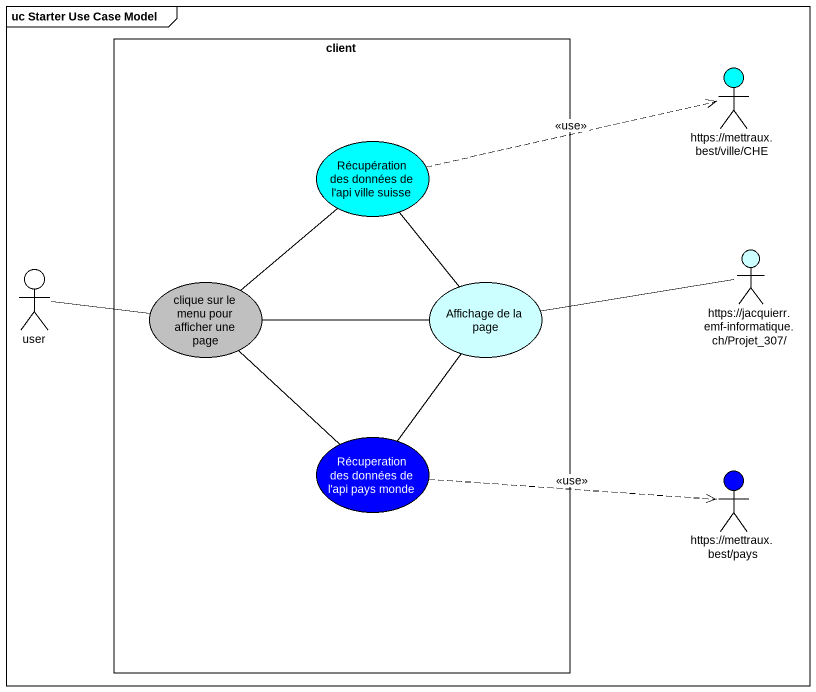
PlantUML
@startuml
mainframe uc Starter Use Case Model
rectangle client {
  usecase "Récupération des données de l'api ville suisse" as Récupération_des_données_de #00FFFF
  usecase "clique sur le menu pour afficher une page" as clique_sur_le_menu_pour #C0C0C0
  usecase "Affichage de la page" as Affichage_de_la_page #CCFFFF
  usecase "Récuperation des données de l'api pays monde" as Récuperation_des_données_de #0000FF
}
actor "https://mettraux.best/ville/CHE" as https_mettraux_best_ville #00FFFF
actor user
actor "https://jacquierr.emf-informatique.ch/Projet_307/" as https_jacquierr_emf #CCFFFF
actor "https://mettraux.best/pays" as https_mettraux_best_pays #0000FF
Récupération_des_données_de .right.> https_mettraux_best_ville : <<use>>
Récupération_des_données_de -- Affichage_de_la_page
user -right- clique_sur_le_menu_pour
clique_sur_le_menu_pour -up- Récupération_des_données_de
clique_sur_le_menu_pour -right- Affichage_de_la_page
clique_sur_le_menu_pour -- Récuperation_des_données_de
Affichage_de_la_page -right- https_jacquierr_emf
Récuperation_des_données_de -up- Affichage_de_la_page
Récuperation_des_données_de .right.> https_mettraux_best_pays : <<use>>
@enduml
